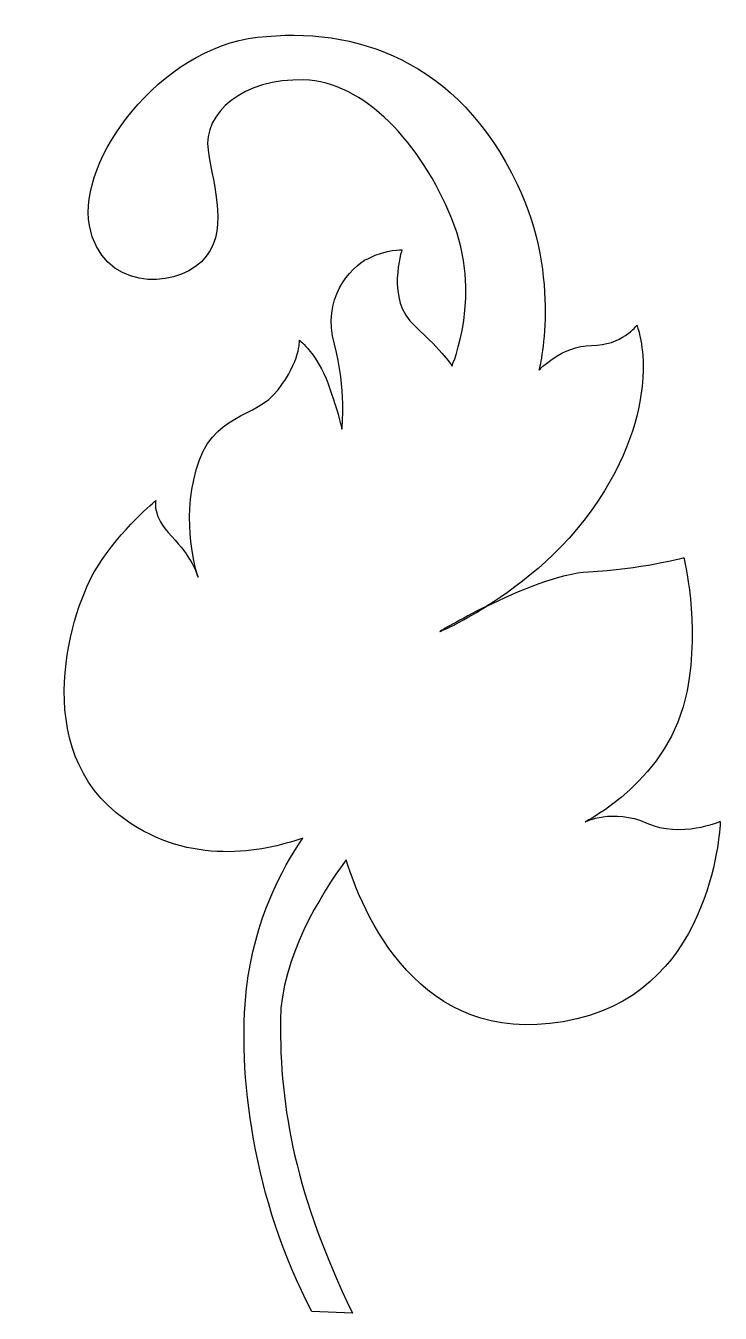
# Model space of a CAD drawing. Header units: centimetres. Extents: x -5.8 to 5.2, y -10 to 10.2.
import ezdxf

# ---------------------------------------------------------------- set-up
doc = ezdxf.new("R2010")
doc.units = ezdxf.units.CM
doc.header["$MEASUREMENT"] = 0
doc.layers.add('Camada 1', color=7, linetype='Continuous')

msp = doc.modelspace()

# ---------------------------------------------------------------- linework, layer by layer
at = {"layer": 'Camada 1'}
msp.add_open_spline([(-0.62603, -10.03979), (-1.51268, -8.19295), (-1.76757, -6.83783), (-1.75675, -5.42887), (-1.75675, -5.42887), (-1.74688, -4.46862), (-1.12588, -3.46347), (-0.72472, -2.91604), (-0.72472, -2.91604), (-0.39717, -3.95527), (0.55504, -5.9655), (2.90092, -5.41447), (2.90092, -5.41447), (5.08162, -4.90472), (5.15162, -2.31294), (5.15162, -2.31294), (5.15162, -2.31294), (5.15162, -2.31294), (4.52884, -2.57858), (3.99756, -2.33808), (3.99756, -2.33808), (3.46442, -2.10117), (3.02829, -2.32011), (3.02829, -2.32011), (3.02829, -2.32011), (3.02829, -2.32011), (4.36721, -1.665), (4.63288, -0.25959), (4.63288, -0.25959), (4.83394, 0.80112), (4.58092, 1.83136), (4.58092, 1.83136), (4.58092, 1.83136), (4.58092, 1.83136), (3.87906, 1.6465), (3.08216, 1.61059), (3.08216, 1.61059), (2.64425, 1.59085), (1.98372, 1.31444), (1.47582, 1.06319), (1.47582, 1.06319), (1.05399, 0.79575), (0.7488, 0.6719), (0.7488, 0.6719), (0.7488, 0.6719), (0.7488, 0.6719), (1.05939, 0.86039), (1.47582, 1.06319), (1.47582, 1.06319), (2.03401, 1.41321), (2.79858, 2.00008), (3.33349, 2.88318), (3.33349, 2.88318), (4.27033, 4.42316), (3.84318, 5.48213), (3.84318, 5.48213), (3.84318, 5.48213), (3.84318, 5.48213), (3.6027, 5.16447), (3.13066, 5.16447), (3.13066, 5.16447), (2.65856, 5.16447), (2.30497, 4.77678), (2.30497, 4.77678), (2.30497, 4.77678), (2.30497, 4.77678), (2.67475, 6.21087), (1.96223, 7.70061), (1.96223, 7.70061), (1.03248, 9.64625), (-0.57933, 10.18828), (-2.11754, 10.00698), (-2.11754, 10.00698), (-3.65932, 9.83103), (-4.94445, 8.07748), (-4.75782, 7.05259), (-4.75782, 7.05259), (-4.56846, 6.03312), (-3.45025, 6.04749), (-2.99794, 6.48006), (-2.99794, 6.48006), (-2.54566, 6.91977), (-2.8068, 7.64312), (-2.89205, 8.23184), (-2.89205, 8.23184), (-2.98, 8.82054), (-2.33563, 9.36256), (-1.38977, 9.33748), (-1.38977, 9.33748), (-0.44743, 9.31594), (0.45718, 8.33773), (0.93729, 7.15311), (0.93729, 7.15311), (1.42727, 5.96672), (0.93906, 4.84491), (0.93906, 4.84491), (0.93906, 4.84491), (0.93906, 4.84491), (0.80624, 5.06031), (0.35216, 5.47134), (0.35216, 5.47134), (-0.10917, 5.87877), (0.1529, 6.66853), (0.1529, 6.66853), (0.1529, 6.66853), (0.1529, 6.66853), (-0.07591, 6.68104), (-0.37568, 6.53388), (-0.37568, 6.53388), (-0.6772, 6.39032), (-1.1044, 5.88414), (-0.90966, 5.18776), (-0.90966, 5.18776), (-0.7158, 4.47881), (-0.79208, 3.84878), (-0.79208, 3.84878), (-0.79208, 3.84878), (-0.79208, 3.84878), (-0.84325, 4.11625), (-1.00925, 4.56315), (-1.00925, 4.56315), (-1.16811, 5.0208), (-1.45711, 5.24697), (-1.45711, 5.24697), (-1.45711, 5.24697), (-1.45711, 5.24697), (-1.44004, 4.92029), (-1.79453, 4.46624), (-1.79453, 4.46624), (-2.14275, 4.01036), (-2.83193, 4.11625), (-3.08056, 3.21161), (-3.08056, 3.21161), (-3.31387, 2.36807), (-3.07963, 1.61601), (-3.05005, 1.52624), (-3.05005, 1.52624), (-3.06169, 1.57294), (-3.16758, 1.86012), (-3.46375, 2.16341), (-3.46375, 2.16341), (-3.78681, 2.50266), (-3.71415, 2.72703), (-3.71415, 2.72703), (-3.71415, 2.72703), (-3.71415, 2.72703), (-4.26067, 2.28367), (-4.64117, 1.67346), (-4.64117, 1.67346), (-5.02433, 1.06319), (-5.75662, -1.18037), (-4.1978, -2.28424), (-4.1978, -2.28424), (-3.17114, -3.01298), (-2.04846, -2.80116), (-1.40589, -2.57322), (-1.40589, -2.57322), (-1.73344, -3.05783), (-2.16514, -3.86373), (-2.28716, -4.93523), (-2.28716, -4.93523), (-2.43885, -6.23291), (-2.18844, -8.26292), (-1.26137, -10.0147), (-1.26137, -10.0147), (-1.26137, -10.0147), (-0.62603, -10.03979), (-0.62603, -10.03979)], degree=3, knots=[0, 0, 0, 0, 0.02325581, 0.02325581, 0.02325581, 0.02325581, 0.04651163, 0.04651163, 0.04651163, 0.04651163, 0.06976744, 0.06976744, 0.06976744, 0.06976744, 0.09302326, 0.09302326, 0.09302326, 0.09302326, 0.11627907, 0.11627907, 0.11627907, 0.11627907, 0.13953488, 0.13953488, 0.13953488, 0.13953488, 0.1627907, 0.1627907, 0.1627907, 0.1627907, 0.18604651, 0.18604651, 0.18604651, 0.18604651, 0.20930233, 0.20930233, 0.20930233, 0.20930233, 0.23255814, 0.23255814, 0.23255814, 0.23255814, 0.25581395, 0.25581395, 0.25581395, 0.25581395, 0.27906977, 0.27906977, 0.27906977, 0.27906977, 0.30232558, 0.30232558, 0.30232558, 0.30232558, 0.3255814, 0.3255814, 0.3255814, 0.3255814, 0.34883721, 0.34883721, 0.34883721, 0.34883721, 0.37209302, 0.37209302, 0.37209302, 0.37209302, 0.39534884, 0.39534884, 0.39534884, 0.39534884, 0.41860465, 0.41860465, 0.41860465, 0.41860465, 0.44186047, 0.44186047, 0.44186047, 0.44186047, 0.46511628, 0.46511628, 0.46511628, 0.46511628, 0.48837209, 0.48837209, 0.48837209, 0.48837209, 0.51162791, 0.51162791, 0.51162791, 0.51162791, 0.53488372, 0.53488372, 0.53488372, 0.53488372, 0.55813953, 0.55813953, 0.55813953, 0.55813953, 0.58139535, 0.58139535, 0.58139535, 0.58139535, 0.60465116, 0.60465116, 0.60465116, 0.60465116, 0.62790698, 0.62790698, 0.62790698, 0.62790698, 0.65116279, 0.65116279, 0.65116279, 0.65116279, 0.6744186, 0.6744186, 0.6744186, 0.6744186, 0.69767442, 0.69767442, 0.69767442, 0.69767442, 0.72093023, 0.72093023, 0.72093023, 0.72093023, 0.74418605, 0.74418605, 0.74418605, 0.74418605, 0.76744186, 0.76744186, 0.76744186, 0.76744186, 0.79069767, 0.79069767, 0.79069767, 0.79069767, 0.81395349, 0.81395349, 0.81395349, 0.81395349, 0.8372093, 0.8372093, 0.8372093, 0.8372093, 0.86046512, 0.86046512, 0.86046512, 0.86046512, 0.88372093, 0.88372093, 0.88372093, 0.88372093, 0.90697674, 0.90697674, 0.90697674, 0.90697674, 0.93023256, 0.93023256, 0.93023256, 0.93023256, 0.95348837, 0.95348837, 0.95348837, 0.95348837, 1, 1, 1, 1], dxfattribs=at)

doc.saveas('drawing.dxf')
